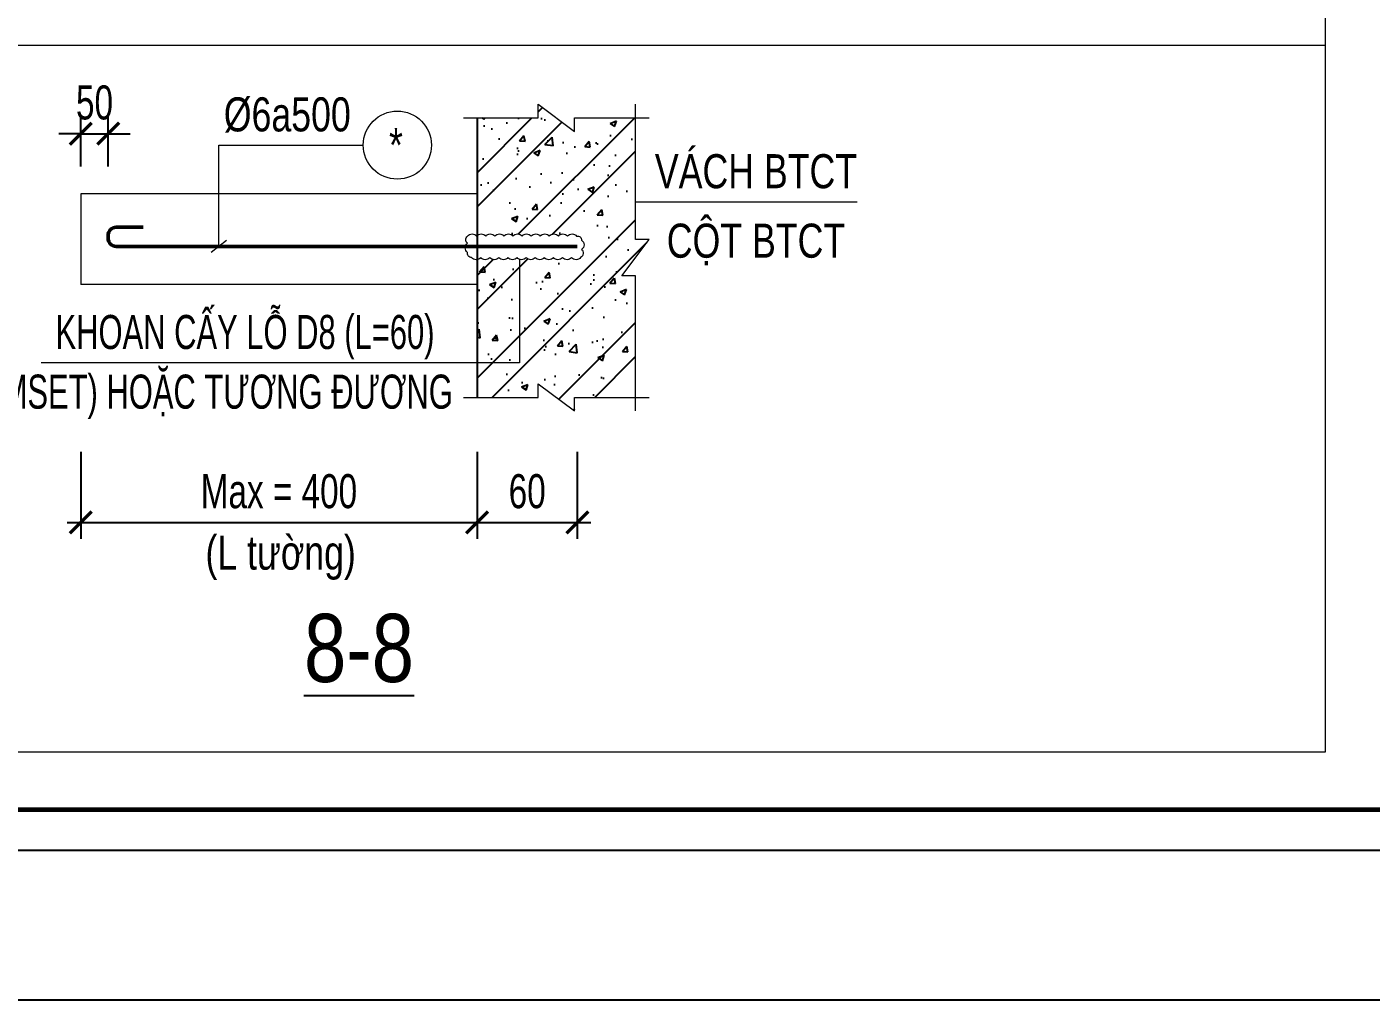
# Model space of a CAD drawing. Header units: millimetres. Extents: x 0 to 84100, y 0 to 158663.
# Drawn here: x 14540 to 17007, y 0 to 1786 of the extents above; entities that cross this region are included whole.
import ezdxf
from ezdxf.enums import TextEntityAlignment as Align

# ---------------------------------------------------------------- set-up
doc = ezdxf.new("R2010")
doc.units = ezdxf.units.MM
doc.header["$LTSCALE"] = 800
doc.header["$MEASUREMENT"] = 0
doc.linetypes.add('HIDDEN', pattern=[0.375, 0.25, -0.125])
doc.layers.get('DEFPOINTS').update_dxf_attribs({"color": 87})
for name, color, linetype in [('CDC-KHUNGTEN', 9, 'Continuous'), ('CDC.02.DIM', 1, 'Continuous'), ('CDC.03.BORDER', 3, 'Continuous'), ('CDC.06.TEXT', 2, 'Continuous'), ('CDC.10.HATCH', 9, 'Continuous')]:
    doc.layers.add(name, color=color, linetype=linetype)
for name, color, linetype, lineweight in [('CDC.04.HIDDEN', 8, 'HIDDEN', 15), ('CDC.05.STEEL', 4, 'Continuous', 50), ('CDC.11.NOTE', 8, 'Continuous', 18), ('CDC.14.STEELNUM', 9, 'Continuous', 18)]:
    doc.layers.add(name, color=color, linetype=linetype, lineweight=lineweight)
doc.styles.add('KC_BIGTEXT', font='arial.ttf', dxfattribs={"width": 0.7})
doc.styles.add('KC_SMTEXT', font='arial.ttf', dxfattribs={"width": 0.7})
doc.styles.add('KCS_SMTEXT', font='arial.ttf', dxfattribs={"width": 0.7})
doc.dimstyles.new('KCS_DIM25', dxfattribs={"dimtxt": 62.5, "dimasz": 40, "dimexe": 30, "dimexo": 0, "dimgap": 25, "dimtad": 1, "dimdec": 0, "dimzin": 13, "dimdsep": 46, "dimtxsty": 'KCS_SMTEXT', "dimblk": 'ARCHTICK', "dimcen": 0, "dimdle": 25, "dimclrd": 1, "dimclre": 1, "dimclrt": 2, "dimadec": 0, "dimazin": 0, "dimtfac": 1, "dimtdec": 0, "dimtix": 1, "dimtmove": 2, "dimatfit": 3, "dimfxl": 1, "dimtolj": 1, "dimtzin": 13, "dimarcsym": 0})

# ---------------------------------------------------------------- blocks, each defined once
blk = doc.blocks.new('_ArchTick')
at = {"color": 0, "linetype": 'ByBlock', "const_width": 0.15}
blk.add_lwpolyline([(-0.5, -0.5), (0.5, 0.5)], dxfattribs=at)
blk = doc.blocks.new('*D639')
at = {"layer": 'CDC.02.DIM', "color": 1, "lineweight": -2, "ltscale": 0.5, "transparency": 16777216}
for p, q in [((15366.52516549165, 1005.894612326316), (15366.52516549165, 846.4132744302333)), ((15550.4987272922, 1005.894612326316), (15550.4987272922, 846.4132744302333)), ((15341.52516549165, 876.4132744302333), (15575.4987272922, 876.4132744302333))]:
    blk.add_line(p, q, dxfattribs=at)
at = {"layer": 'DEFPOINTS', "color": 0, "ltscale": 0.5, "transparency": 16777216}
for p in [(15366.52516549165, 1005.894612326316), (15550.4987272922, 1005.894612326316), (15550.4987272922, 876.4132744302333)]:
    blk.add_point(p, dxfattribs=at)
at = {"layer": 'CDC.02.DIM', "color": 1, "lineweight": -2, "ltscale": 0.5, "transparency": 16777216, "xscale": 40, "yscale": 40, "zscale": 40, "rotation": 180}
blk.add_blockref('_ArchTick', (15366.52516549165, 876.4132744302333), dxfattribs=at)
at = {"layer": 'CDC.02.DIM', "color": 1, "lineweight": -2, "ltscale": 0.5, "transparency": 16777216, "xscale": 40, "yscale": 40, "zscale": 40}
blk.add_blockref('_ArchTick', (15550.4987272922, 876.4132744302333), dxfattribs=at)
at = {"layer": 'CDC.02.DIM', "color": 2, "ltscale": 0.5, "transparency": 16777216, "insert": (15458.51194639192, 933.324086162839), "char_height": 62.5, "attachment_point": 5, "style": 'KCS_SMTEXT'}
blk.add_mtext('\\A1;{\\C7;60}', dxfattribs=at)
blk = doc.blocks.new('*D640')
at = {"layer": 'CDC.02.DIM', "color": 1, "lineweight": -2, "ltscale": 0.5, "transparency": 16777216}
for p, q in [((14639.34599207565, 1005.894612326316), (14639.34599207565, 846.4132747697004)), ((15366.52510119872, 1005.894612326316), (15366.52510119872, 846.4132747697004)), ((14614.34599207565, 876.4132747697004), (15391.52510119872, 876.4132747697004))]:
    blk.add_line(p, q, dxfattribs=at)
at = {"layer": 'DEFPOINTS', "color": 0, "ltscale": 0.5, "transparency": 16777216}
for p in [(14639.34599207565, 1005.894612326316), (15366.52510119872, 1005.894612326316), (15366.52510119872, 876.4132747697004)]:
    blk.add_point(p, dxfattribs=at)
at = {"layer": 'CDC.02.DIM', "color": 1, "lineweight": -2, "ltscale": 0.5, "transparency": 16777216, "xscale": 40, "yscale": 40, "zscale": 40, "rotation": 180}
blk.add_blockref('_ArchTick', (14639.34599207565, 876.4132747697004), dxfattribs=at)
at = {"layer": 'CDC.02.DIM', "color": 1, "lineweight": -2, "ltscale": 0.5, "transparency": 16777216, "xscale": 40, "yscale": 40, "zscale": 40}
blk.add_blockref('_ArchTick', (15366.52510119872, 876.4132747697004), dxfattribs=at)
at = {"layer": 'CDC.02.DIM', "color": 2, "ltscale": 0.5, "transparency": 16777216, "insert": (15002.93554663719, 933.324086502306), "char_height": 62.5, "attachment_point": 5, "style": 'KCS_SMTEXT'}
blk.add_mtext('\\A1;{\\C7;Max = 400}', dxfattribs=at)
blk = doc.blocks.new('*D641')
at = {"layer": 'CDC.02.DIM', "color": 1, "lineweight": -2, "ltscale": 0.5, "transparency": 16777216}
for p, q in [((14639.34603057094, 1529.50577584983), (14639.34603057094, 1619.673223898775)), ((14689.79858052815, 1529.50577584983), (14689.79858052815, 1619.673223898775)), ((14639.34603057094, 1589.673223898775), (14599.34603057094, 1589.673223898775)), ((14639.34603057094, 1589.673223898775), (14689.79858052815, 1589.673223898775)), ((14689.79858052815, 1589.673223898775), (14729.79858052815, 1589.673223898775))]:
    blk.add_line(p, q, dxfattribs=at)
at = {"layer": 'DEFPOINTS', "color": 0, "ltscale": 0.5, "transparency": 16777216}
for p in [(14689.79858052815, 1589.673223898775), (14639.34603057094, 1529.50577584983), (14689.79858052815, 1529.50577584983)]:
    blk.add_point(p, dxfattribs=at)
at = {"layer": 'CDC.02.DIM', "color": 1, "lineweight": -2, "ltscale": 0.5, "transparency": 16777216, "xscale": 40, "yscale": 40, "zscale": 40}
blk.add_blockref('_ArchTick', (14639.34603057094, 1589.673223898775), dxfattribs=at)
at = {"layer": 'CDC.02.DIM', "color": 1, "lineweight": -2, "ltscale": 0.5, "transparency": 16777216, "xscale": 40, "yscale": 40, "zscale": 40, "rotation": 180}
blk.add_blockref('_ArchTick', (14689.79858052815, 1589.673223898775), dxfattribs=at)
at = {"layer": 'CDC.02.DIM', "color": 2, "ltscale": 0.5, "transparency": 16777216, "insert": (14664.57230554954, 1646.584035631381), "char_height": 62.5, "attachment_point": 5, "style": 'KCS_SMTEXT'}
blk.add_mtext('\\A1;50', dxfattribs=at)
blk = doc.blocks.new('Khung tên chuẩn')
at = {"layer": 'CDC-KHUNGTEN', "color": 8}
blk.add_lwpolyline([(75095.86597117595, 1100), (83000.00000065193, 1100), (83000.00000065193, 58300.0000004191), (3000, 58300.0000004191), (3000, 1100), (75095.86597117595, 1100)], dxfattribs=at)
at = {"layer": 'CDC-KHUNGTEN', "color": 255, "lineweight": 60}
blk.add_lwpolyline([(74900.00000065193, 1400), (74900.00000065193, 58000.0000004191), (3300, 58000.0000004191), (3300, 1400), (74900.00000065193, 1400)], close=True, dxfattribs=at)
at = {"layer": 'DEFPOINTS', "color": 1, "ltscale": 0.2}
blk.add_lwpolyline([(0, 0), (0, 59400.0000004191), (84100.00000060536, 59400.0000004191), (84100.00000060536, 0), (0, 0)], close=True, dxfattribs=at)

msp = doc.modelspace()

# ---------------------------------------------------------------- hatches: boundary and pattern name
at = {"layer": 'CDC.10.HATCH', "ltscale": 800}
h = msp.add_hatch(dxfattribs=at)
h.set_pattern_fill('BETONG', color=256, scale=16.66666666666666)
h.set_pattern_definition([(45, (-286978.7650635676, -66445.03226844603), (-94.28090415820631, 94.28090415820634), []), (45, (-286916.2650635676, -66445.03226844603), (-94.28090415820631, 94.28090415820634), []), (49.99999999999999, (-286978.7650635676, -66445.03226844603), (119.5433637667922, -10.45868916376585), [12.5, -137.5]), (355, (-286978.7650635676, -66445.03226844603), (-23.12522226883333, 125.3653556166686), [10, -110]), (100.4514, (-286968.8031169009, -66445.9038251127), (96.41823028567026, 114.9065903434923), [10.62336499999991, -116.8570186666658]), (46.18420000000002, (-286978.7650635676, -66411.69893511254), (177.8735081042741, -27.58650238816968), [18.74999999999988, -206.2499999999991]), (96.63559999999998, (-286963.942272734, -66413.99781961282), (155.7771175914505, 162.352978483407), [15.93504799999989, -175.2854999999983]), (351.1842, (-286978.7650635676, -66411.69893511254), (155.7769908556045, 162.3531001542208), [15, -165]), (21, (-286962.0983969006, -66420.03226844603), (99.48450868641028, -67.10314844422314), [12.5, -137.5]), (326.0000000000001, (-286962.0983969006, -66420.03226844603), (40.55255532026362, 120.8583408411422), [10, -110]), (71.4514, (-286953.8080247343, -66425.62420277912), (140.0371047635817, 53.75508278499206), [10.623365, -116.8570186666667]), (37.50000000000001, (-286978.7650635676, -66445.03226844603), (2.026642552881778, 55.48230897188525), [0, -108.6666666666667, 0, -111.6666666666667, 0, -110.4166666666667]), (7.499999999999999, (-286978.7650635676, -66445.03226844603), (43.84492290702477, 65.7352853137267), [0, -63.66666666666666, 0, -106.1666666666667, 0, -42.08333333333333]), (327.5, (-287015.9317302341, -66445.03226844603), (88.97040602873484, -3.7591452890633), [0, -41.66666666666666, 0, -130, 0, -172.5]), (317.5, (-287032.5983969006, -66445.03226844603), (97.19769489039771, 16.68416372205294), [0, -54.16666666666666, 0, -86.33333333333333, 0, -122.5])])
h.paths.add_polyline_path([(15657.39540725425, 1618.711499550875), (15545.29366743835, 1618.71154088623), (15545.29365821965, 1593.71154088623), (15478.6270099896, 1643.711565468024), (15478.62700077137, 1618.711565468024), (15366.52545004701, 1618.711606803845), (15366.52533003213, 1402.424685149017, -0.4830721591480699), (15382.43485265868, 1401.470509547769, -0.5205670499999958), (15399.10151932519, 1401.470509547769, -0.520567049999999), (15415.7681859917, 1401.470509547769, -0.5205670500000054), (15432.43485265868, 1401.470509547769, -0.5205670499999948), (15449.10151932519, 1401.470509547769, -0.5205670500000054), (15465.7681859917, 1401.470509547769, -0.5205670499999948), (15482.43485265868, 1401.470509547769, -0.5205670500000054), (15499.10151932519, 1401.470509547769, -0.5205670500000005), (15515.7681859917, 1401.470509547769, -0.5205670500000014), (15532.43485265868, 1401.470509547769, -0.5205670499999916), (15549.10151932519, 1401.470509547769, -0.5205670500000151), (15558.41845512381, 1394.120778680342, -0.5205670499999938), (15558.41845512381, 1377.454112013365, -0.520567049999997), (15556.57128680675, 1362.634613663919, -0.5205670499999997), (15539.90462014023, 1362.634613663919, -0.5205670499999985), (15523.23795347372, 1362.634613663919, -0.5205670499999958), (15506.57128680675, 1362.634613663919, -0.5205670499999999), (15489.90462014023, 1362.634613663919, -0.5205670499999999), (15473.23795347372, 1362.634613663919, -0.5205670499999999), (15456.57128680675, 1362.634613663919, -0.3596088837539871), (15444.08134188028, 1359.184474140435), (15444.08134188028, 1169.431955308683), (15366.52520074779, 1169.431955308683), (15366.52516549165, 1105.894612326316), (15478.62685849369, 1105.894612326316), (15478.62685849369, 1130.894612326316), (15545.2935251602, 1080.894612326316), (15545.2935251602, 1105.894612326316), (15657.39521816271, 1105.894612326316), (15657.39530041712, 1328.969722604874), (15632.39530041712, 1328.96973182357), (15682.39532499938, 1395.63638005362), (15657.39532499938, 1395.636389271851)])
h.paths.add_polyline_path([(15444.08134188028, 1359.184474140435, -0.1355779090359651), (15439.90462014023, 1362.634613663919, -0.5205670499999918), (15423.23795347372, 1362.634613663919, -0.5205670499999999), (15406.57128680675, 1362.634613663919, -0.5205670499999999), (15389.90462014023, 1362.634613663919, -0.5205670499999999), (15373.23795347372, 1362.634613663919, -0.2026941211668892), (15366.52530561844, 1358.426480724505), (15366.52520074779, 1169.431955308683), (15444.08134188028, 1169.431955308683)], flags=17)

# ---------------------------------------------------------------- linework, layer by layer
at = {"layer": 'CDC.03.BORDER', "linetype": 'Continuous', "ltscale": 20}
msp.add_line((15366.52545004701, 1618.711606803845), (15366.52516549165, 1105.894612326316), dxfattribs=at)
at = {"layer": 'CDC.04.HIDDEN', "ltscale": 800}
for p, q in [((15366.52535882863, 1479.50577584983), (14639.34603057094, 1479.50577584983)), ((14639.34603057094, 1479.50577584983), (14639.3460305607, 1312.839472476888))]:
    msp.add_line(p, q, dxfattribs=at)
msp.add_lwpolyline([(15366.52523542838, 1312.839472476888), (14639.3460305607, 1312.839472476888)], dxfattribs=at)
at = {"layer": 'CDC.05.STEEL'}
msp.add_lwpolyline([(14753.78572776718, 1418.030572437245), (14704.43083246695, 1418.030572437245, 0.414213562373095), (14689.43083246695, 1403.030572437245), (14689.43083246695, 1397.824416064221, 0.414213562373095), (14704.43083246695, 1382.824416064221), (15550.49876578748, 1382.824416064221)], format="xyb", dxfattribs=at)
at = {"layer": 'CDC.11.NOTE', "color": 2}
for p, q in [((16922.99207783155, 7354.688285229291), (16922.99207783107, 454.6882852288254)), ((16922.99207783155, 454.6882852290582), (2322.992077832485, 454.6882852288254))]:
    msp.add_line(p, q, dxfattribs=at)
at = {"layer": 'CDC.11.NOTE'}
for p, q in [((15657.39521816271, 1464.441207977041), (16063.97899332866, 1464.441207977041)), ((15444.08134188028, 1359.184474140435), (15444.08134188028, 1169.431955308683)), ((15444.08134188028, 1169.431955308683), (14566.73740193239, 1169.431955308683))]:
    msp.add_line(p, q, dxfattribs=at)
at = {"layer": 'CDC.11.NOTE', "color": 3}
msp.add_line((14906.61979299868, 1393.761903369363), (14878.49479299868, 1371.886903369363), dxfattribs=at)
at = {"layer": 'CDC.11.NOTE', "color": 2}
for points in [[(2322.992077832485, 1752.173894589796), (16922.99207783118, 1752.17389458933)], [(13572.99207783155, 1752.173894589796), (16922.99207783109, 1752.173894590262)], [(13572.99207783248, 1752.17389458933), (16922.99207783062, 1752.173894589796)]]:
    msp.add_lwpolyline(points, dxfattribs=at)
at = {"layer": 'CDC.11.NOTE', "ltscale": 800}
for points in [[(15341.52545004701, 1618.711616022076), (15478.62700077137, 1618.711565468024), (15478.6270099896, 1643.711565468024), (15545.29365821965, 1593.71154088623), (15545.29366743835, 1618.71154088623), (15682.39521816271, 1618.711490332644)], [(15657.39520894401, 1080.894612326316), (15657.39530041712, 1328.969722604874), (15632.39530041712, 1328.96973182357), (15682.39532499938, 1395.63638005362), (15657.39532499938, 1395.636389271851), (15657.39541647248, 1643.711499550875)], [(15341.52516549165, 1105.894612326316), (15478.62685849369, 1105.894612326316), (15478.62685849369, 1130.894612326316), (15545.2935251602, 1080.894612326316), (15545.2935251602, 1105.894612326316), (15682.39521816271, 1105.894612326316)]]:
    msp.add_lwpolyline(points, dxfattribs=at)
at = {"layer": 'CDC.11.NOTE'}
msp.add_lwpolyline([(14892.55730932011, 1382.824416064221), (14892.55730932011, 1568.709538340598), (15157.73318537222, 1568.709538340598)], dxfattribs=at)
msp.add_lwpolyline([(15349.10151932519, 1401.470509547769, -0.52056705), (15365.7681859917, 1401.470509547769, -0.52056705), (15382.43485265868, 1401.470509547769, -0.52056705), (15399.10151932519, 1401.470509547769, -0.52056705), (15415.7681859917, 1401.470509547769, -0.52056705), (15432.43485265868, 1401.470509547769, -0.52056705), (15449.10151932519, 1401.470509547769, -0.52056705), (15465.7681859917, 1401.470509547769, -0.52056705), (15482.43485265868, 1401.470509547769, -0.52056705), (15499.10151932519, 1401.470509547769, -0.52056705), (15515.7681859917, 1401.470509547769, -0.52056705), (15532.43485265868, 1401.470509547769, -0.52056705), (15549.10151932519, 1401.470509547769, -0.52056705), (15558.41845512381, 1394.120778680342, -0.52056705), (15558.41845512381, 1377.454112013365, -0.52056705), (15556.57128680675, 1362.634613663919, -0.52056705), (15539.90462014023, 1362.634613663919, -0.52056705), (15523.23795347372, 1362.634613663919, -0.52056705), (15506.57128680675, 1362.634613663919, -0.52056705), (15489.90462014023, 1362.634613663919, -0.52056705), (15473.23795347372, 1362.634613663919, -0.52056705), (15456.57128680675, 1362.634613663919, -0.52056705), (15439.90462014023, 1362.634613663919, -0.52056705), (15423.23795347372, 1362.634613663919, -0.52056705), (15406.57128680675, 1362.634613663919, -0.52056705), (15389.90462014023, 1362.634613663919, -0.52056705), (15373.23795347372, 1362.634613663919, -0.52056705), (15356.57128680675, 1362.634613663919, -0.52056705), (15349.10151932519, 1371.83151284841, -0.52056705), (15349.10151932519, 1388.498179515387, -0.52056705)], format="xyb", close=True, dxfattribs=at)
at = {"layer": 'CDC.14.STEELNUM'}
msp.add_circle((15220.23318537222, 1568.709538340598), 62.5, dxfattribs=at)

# ---------------------------------------------------------------- block references
at = {"xscale": 0.25, "yscale": 0.25, "zscale": 0.25}
msp.add_blockref('Khung tên chuẩn', (1.086070915334858e-05, -1.047446858137846e-07), dxfattribs=at)

# ---------------------------------------------------------------- texts
at = {"layer": 'CDC.06.TEXT', "style": 'KC_SMTEXT'}
for s, width, p in [('%%C6a500', 0.75, (15018.27351313727, 1593.844017483323)), ('VÁCH BTCT', 0.75, (15878.32291272925, 1489.575687119766)), ('CỘT BTCT', 0.75, (15878.32291272925, 1362.098338657088)), ('KHOAN CẤY LỖ D8 (L=60)', 0.65, (14940.76901919293, 1194.566434451408)), ('PHỤT KEO HILTI (RAMSET) HOẶC TƯƠNG ĐƯƠNG', 0.65, (14629.07708455508, 1085.122015631321)), ('(L tường)', 0.75, (15006.09041366624, 789.7796862554096))]:
    msp.add_text(s, height=62.5, dxfattribs=dict(at, width=width)).set_placement(p, align=Align.CENTER)
at = {"layer": 'CDC.06.TEXT', "color": 4, "style": 'KC_BIGTEXT', "width": 0.8}
msp.add_text('%%U8-8', height=125, dxfattribs=at).set_placement((15149.88438063944, 646.120915489766, -7.683519822868083e-07), align=Align.MIDDLE)
at = {"layer": 'CDC.14.STEELNUM', "color": 2, "style": 'KC_SMTEXT', "width": 0.75}
msp.add_text('*', height=62.5, dxfattribs=at).set_placement((15217.67520447206, 1568.709538340598), align=Align.MIDDLE_CENTER)

# ---------------------------------------------------------------- dimensions: what is measured, and where the dimension line sits
at = {"layer": 'CDC.02.DIM', "ltscale": 0.5}
dim = msp.add_linear_dim(base=(14689.79858052815, 1589.673223898775), p1=(14639.34603057094, 1529.50577584983), p2=(14689.79858052815, 1529.50577584983), dimstyle='KCS_DIM25', dxfattribs=at)
dim.commit()
dim.dimension.update_dxf_attribs({"geometry": '*D641', "text_midpoint": (14664.57230554954, 1646.584035631381)})
for base, p1, p2, text, picture, middle in [((15366.52510119872, 876.4132747697004), (14639.34599207565, 1005.894612326316), (15366.52510119872, 1005.894612326316), '{\\C7;Max = 400}', '*D640', (15002.93554663719, 933.324086502306)), ((15550.4987272922, 876.4132744302333), (15366.52516549165, 1005.894612326316), (15550.4987272922, 1005.894612326316), '{\\C7;60}', '*D639', (15458.51194639192, 933.324086162839))]:
    dim = msp.add_linear_dim(base=base, p1=p1, p2=p2, angle=359.9999776951635, text=text, dimstyle='KCS_DIM25', dxfattribs=at)
    dim.commit()
    dim.dimension.update_dxf_attribs({"geometry": picture, "text_midpoint": middle})

doc.saveas('drawing.dxf')
